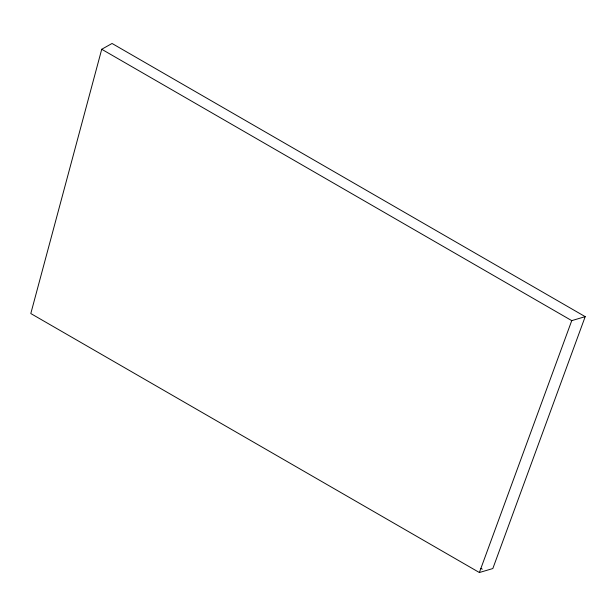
<?xml version="1.0" encoding="UTF-8"?>
<svg xmlns="http://www.w3.org/2000/svg" width="616" height="616" viewBox="0 0 616 616"><rect width="100%" height="100%" fill="white"/><g stroke="black" fill="none" stroke-linecap="round" stroke-linejoin="round"><path stroke-width="0.92" d="M101.732 49.265L30.8 313.544L479.379 572.526L492.831 568.545L585.2 316.647L112.05 43.474L101.732 49.265L571.748 320.628L585.2 316.647M479.379 572.526L571.748 320.628M480.896 568.391L482.282 569.192"/></g></svg>
